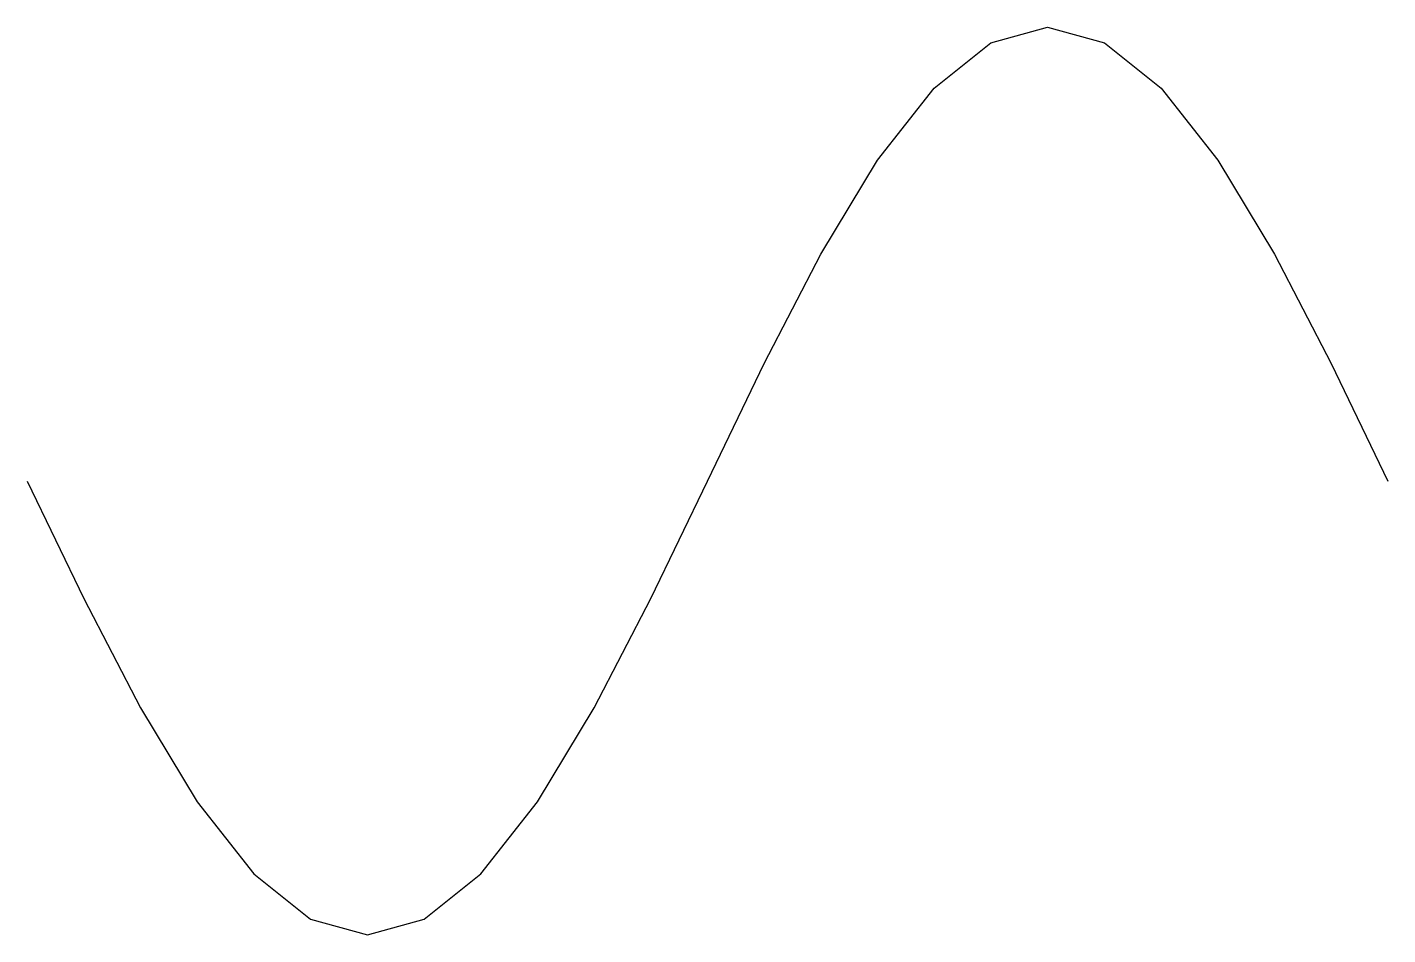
# Model space of a CAD drawing. Header units: millimetres. Extents: x -1.5 to 1.5, y -1 to 1.
import ezdxf

# ---------------------------------------------------------------- set-up
doc = ezdxf.new("R2010")
doc.units = ezdxf.units.MM

msp = doc.modelspace()

# ---------------------------------------------------------------- linework, layer by layer
at = {"color": 0}
msp.add_lwpolyline([(-1.5, 0), (-1.375, -0.2588), (-1.25, -0.5), (-1.125, -0.7071), (-1, -0.866), (-0.875, -0.9659), (-0.75, -1), (-0.625, -0.9659), (-0.5, -0.866), (-0.375, -0.7071), (-0.25, -0.5), (-0.125, -0.2588), (0, 0), (0.125, 0.2588), (0.25, 0.5), (0.375, 0.7071), (0.5, 0.866), (0.625, 0.9659), (0.75, 1), (0.875, 0.9659), (1, 0.866), (1.125, 0.7071), (1.25, 0.5), (1.375, 0.2588), (1.5, 0)], dxfattribs=at)

doc.saveas('drawing.dxf')
